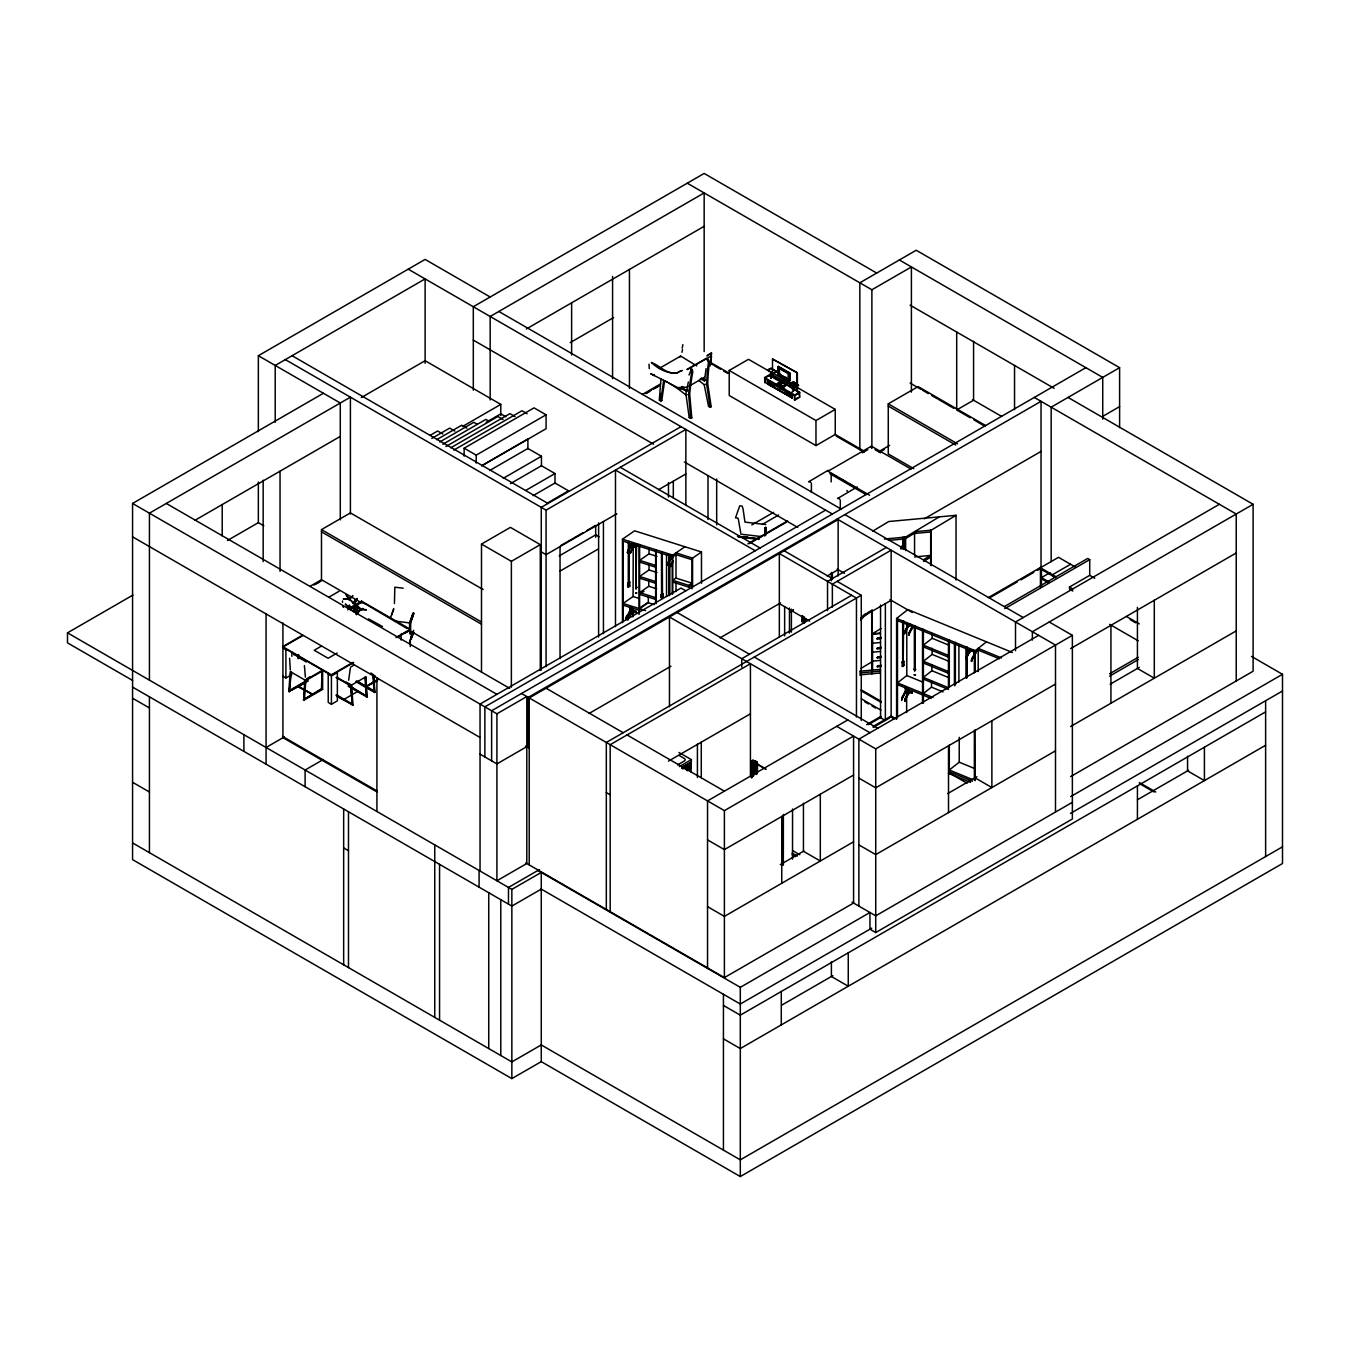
<?xml version="1.0" encoding="UTF-8"?>
<svg xmlns="http://www.w3.org/2000/svg" width="1350" height="1350" viewBox="0 0 1350 1350"><rect width="100%" height="100%" fill="white"/><g stroke="black" fill="none" stroke-linecap="round" stroke-linejoin="round"><path stroke-width="1.5" d="M357.126 606.471L357.716 609.002L357.126 606.471L354.173 612.225M779.102 374.912L778.089 366.626L789.311 373.089L789.345 381.021L789.75 372.853L789.699 380.784L788.569 380.379M394.419 603.568L394.841 587.199L403.177 588.178M771.036 376.532L771.188 378.304L772.065 375.688L771.12 374.473L770.732 378.388L770.749 375.131M290.301 670.005L289.592 658.243M794.239 387.585C791.859 387.349 793.749 395.01 793.665 389.289M348.654 680.248L350.342 668.115M902.121 699.469L902.002 697.545A36.534 13.686 -73.4 0 1 903.977 693.816L905.867 689.968L905.074 691.588A5.096 1.907 -73.4 0 1 904.871 692.499L904.382 694.457A36.214 13.567 -73.4 0 0 902.424 698.153L902.306 698.423M907.369 627.109L907.082 627.733A36.534 13.686 -73.4 0 0 905.108 631.462L904.314 633.758L904.483 632.171M901.935 700.042L902.002 698.962M909.394 692.196L909.596 692.179A36.534 13.686 -73.4 0 1 911.571 691.487L912.364 693.006L911.841 691.706A36.534 13.686 -73.4 0 0 909.951 692.263L908.651 690.998A36.214 13.567 -73.4 0 0 906.778 691.774L906.339 691.689A36.214 13.567 -73.4 0 1 908.381 690.981L908.213 692.702A5.096 1.907 -73.4 0 1 908.01 693.63L907.521 695.571A36.214 13.567 -73.4 0 0 905.563 699.283L904.719 701.072L905.141 698.676A36.534 13.686 -73.4 0 1 907.116 694.929L907.267 694.659M905.074 701.173L905.141 700.093M911.638 628.577L911.351 629.201A36.534 13.686 -73.4 0 0 909.377 632.947L909.107 635.141L908.668 634.163M966.752 658.294L966.499 656.724M966.566 658.867L966.651 657.788M974.295 654.868L974.092 655.307A36.534 13.686 -73.4 0 0 972.118 659.053L971.679 661.433L971.392 660.268M630.534 547.087A34.83 16.116 -68.3 0 0 628.155 550.597L627.396 552.909L627.497 551.846M627.649 552.943L627.733 551.88M636.221 611.381L635.799 611.28A34.83 16.116 -68.3 0 0 633.437 611.752L632.138 610.403L628.847 614.199A34.526 15.981 -68.3 0 0 626.4 617.827L625.826 619.667L625.658 618.553M625.826 619.667L626.333 617.321A34.83 16.116 -68.3 0 1 628.712 613.794L629.336 612.461A5.147 2.379 -68.3 0 0 629.572 611.55L629.842 610.622M630.467 552.454L630.366 553.534L630.214 552.42M636.204 612.124L635.732 611.904A34.526 15.981 -68.3 0 0 633.386 612.36L630.754 614.807A34.526 15.981 -68.3 0 0 628.408 618.283L627.598 619.566M627.834 620.123L627.784 618.519M667.592 564.604L667.626 562.764M667.356 565.144L667.457 564.081M670.866 566.106L670.899 564.266A34.83 16.116 -68.3 0 1 673.076 561.026M670.629 566.646L670.731 565.583M756.726 762.969C758.531 765.18 756.658 760.894 754.852 761.805M756.793 762.075C755.949 759.611 752.423 762.649 755.983 761.805M792.973 389.289C792.045 388.614 794.07 387.366 792.332 389.121M901.564 699.941L902.357 697.646A36.534 13.686 -73.4 0 1 904.331 693.917L904.618 693.292M966.212 658.766L967.005 656.471A36.534 13.686 -73.4 0 1 968.979 652.742L968.659 653.181A36.214 13.567 -73.4 0 0 966.701 656.876M971.325 661.331L971.747 658.952A36.534 13.686 -73.4 0 1 973.738 655.206L974.97 651.324M357.514 611.82L360.669 608.799L362.222 609.12L357.564 611.347M312.103 694.119L298.232 686.728L288.799 691.504L290.25 671.558L305.826 680.569L322.059 671.186L321.486 688.702L304.459 699.199L305.826 680.569M289.389 691.841L290.773 671.878M305.269 681.379L289.423 690.525L291.364 672.216M303.834 700.194L305.235 680.231L322.633 670.224L322.633 689.327L303.834 700.194L304.712 679.911M805.798 619.92L801.816 621.557L802.237 615.566M802.389 621.877L802.828 615.904M803.317 616.764L802.44 620.561L805.95 618.536M630.349 552.943L630.568 551.964M660.994 378.861L659.273 400.224L660.741 401.085L661.804 400.511L664.453 381.78M660.825 393.441L660.319 399.651L661.804 400.511M679.928 357.193L680.501 356.147L659.256 368.415M792.551 386.826L793.867 386.218L792.788 386.741M904.753 632.779L904.838 633.673M770.816 375.249L770.226 376.194L770.985 375.671M771.947 375.114L770.749 374.709L771.795 374.777M706.05 368.651L704.548 380.751L701.106 379.249A2.43 1.35 58.3 0 1 700.329 378.608M808.616 481.832L828.174 470.273M837.54 498.538L857.098 486.979M660.741 401.085L663.677 380.261M710.556 363.184L711.551 353.025L710.556 356.366L686.964 369.579L706.455 358.324M710.167 365.884L711.551 356.434M905.124 686.526L905.074 686.863A2.784 1.046 -73.4 0 0 905.074 687.808L905.377 689.816M786.577 380.16L789.429 381.122L788.383 380.498A53.747 31.033 60 0 1 778.916 375.03M682.239 348.081L682.847 344.638M904.551 632.812L904.972 631.817M971.916 660.487L972.169 659.542A36.214 13.567 -73.4 0 1 974.126 655.847L974.43 654.497M688.314 382.016L686.661 391.044L683.184 389.543M691.639 373.039L691.419 374.203A286.369 171.011 61.8 0 0 688.635 394.673L690.744 418.399L691.808 417.842L689.681 394.099A286.369 171.011 61.8 0 1 692.483 373.629L692.702 372.465A3.847 2.295 61.8 0 0 691.689 368.803L689.023 374.979M793.024 388.192L793.699 388.361M681.952 352.333L682.509 349.515M860.76 620.207L863.072 617.136M901.327 548.775L901.8 547.509M904.618 548.944L905.091 547.678M349.431 605.34L349.076 608.934L349.431 605.34L349.177 608.648L354.173 608.377L348.705 607.652M354.797 611.871L355.86 607.23L354.662 606.943L352.907 611.432M789.716 380.751L789.531 379.266M630.399 552.572L630.636 551.154A34.83 16.116 -68.3 0 1 633.015 547.627L633.892 546.328A5.147 2.379 -68.3 0 0 634.129 545.434L634.736 543.932M627.851 619.178L628.341 617.777A34.83 16.116 -68.3 0 1 630.72 614.267L631.344 612.917A5.147 2.379 -68.3 0 0 631.597 612.023L631.007 611.854M667.389 564.182L667.879 562.798A34.83 16.116 -68.3 0 1 670.241 559.288L670.866 557.938A5.147 2.379 -68.3 0 0 671.119 557.044L671.372 556.099M667.626 564.216L667.946 563.304M670.663 565.701L671.153 564.3A34.83 16.116 -68.3 0 1 672.924 561.634M670.899 565.734L671.22 564.806A34.526 15.981 -68.3 0 1 672.958 562.174M687.741 390.403L686.188 391.281L686.07 395.179L689.209 417.504L690.744 418.399M902.002 685.159L902.526 685.564M904.618 632.458L904.753 631.361A36.534 13.686 -73.4 0 1 906.728 627.632L907.132 626.636M908.044 624.442L907.824 625.404A5.096 1.907 -73.4 0 1 907.622 626.316L907.149 627.261M908.888 633.926L909.022 632.846A36.534 13.686 -73.4 0 1 910.997 629.1L911.402 628.104M909.242 633.302L909.107 635.141M911.976 625.708L911.486 628.509M966.853 657.568L967.056 656.977A36.214 13.567 -73.4 0 1 969.013 653.282L971.409 650.599A36.214 13.567 -73.4 0 1 972.726 650.076M969.924 649.451L969.705 650.413A5.096 1.907 -73.4 0 1 969.502 651.324L969.114 652.05M770.529 376.532L770.192 374.034M631.834 606.741L631.699 607.348A2.886 1.333 -68.3 0 0 631.682 608.31L631.024 613.086M794.762 385.307L793.142 383.839L793.766 381.662L795.386 383.13L794.644 385.341L795.386 383.13M755.392 761.046L755.392 761.737C749.858 762.581 759.206 765.788 755.561 763.425M907.234 627.041L907.824 623.987M909.444 625.607L907.132 628.273A36.214 13.567 -73.4 0 0 905.175 631.969M914.591 626.484A36.214 13.567 -73.4 0 0 913.427 626.957L911.469 629.589A36.214 13.567 -73.4 0 0 909.427 633.437M904.483 693.225L906.255 691.588L904.551 692.989M911.773 692.483L911.52 692.111A36.214 13.567 -73.4 0 0 909.562 692.786L907.824 694.879M974.228 654.615L974.616 653.906A5.096 1.907 -73.4 0 0 974.818 652.978L975.324 651.426M975.999 652.978L974.514 654.936M783.472 377.409L784.029 377.629M706.928 356.079L711.467 353.025L707.316 355.404M355.674 613.086L357.75 606.825M911.419 628.729L911.874 627.801A5.096 1.907 -73.4 0 0 912.094 626.873L912.448 625.556M627.75 551.627L627.986 550.935A34.526 15.981 -68.3 0 1 630.332 547.594L633.251 545.231A34.526 15.981 -68.3 0 1 635.546 544.725L636.188 545.788A34.526 15.981 -68.3 0 1 638.516 545.349L638.28 545.299A34.526 15.981 -68.3 0 0 635.934 545.771L636.171 545.805M628.003 551.678L628.222 551.104A34.526 15.981 -68.3 0 1 630.568 547.627L631.041 546.767M630.484 552.217L630.72 551.526A34.526 15.981 -68.3 0 1 633.049 548.184L633.926 546.919L633.251 547.864M630.72 552.251L630.956 551.694A34.526 15.981 -68.3 0 1 633.302 548.218L633.403 548.066M625.776 618.047L626.096 617.271A34.83 16.116 -68.3 0 1 628.459 613.761L630.011 610.284M667.457 563.844L667.71 563.136A34.526 15.981 -68.3 0 1 670.039 559.794L672.283 557.145M670.731 565.346L670.984 564.654A34.526 15.981 -68.3 0 1 672.908 561.853M903.757 548.859L905.259 546.514M904.078 548.758L904.635 547.526M904.382 548.623L905.074 546.936M390.251 618.452L393.744 608.529M391.669 615.026L393.643 609.458M413.083 612.866L409.59 622.789L409.59 630.433M413.016 613.676L409.742 622.958L409.742 632.88M413.876 612.967L410.383 622.89L410.299 634.449M410.552 632.964L410.552 623.042L413.826 613.761M410.991 637.284L412.391 633.302L409.59 641.891L413.691 632.593M412.391 633.943L413.64 630.399M411.176 639.141L413.657 632.104M907.436 626.923L906.761 628.172A36.214 13.567 -73.4 0 0 904.804 631.867L904.702 632.138M911.689 628.408L911.031 629.64A36.214 13.567 -73.4 0 0 909.073 633.336L908.972 633.623M904.686 693.107L904.011 694.356A36.214 13.567 -73.4 0 0 902.053 698.051M689.226 767.931C688.821 763.222 686.424 771.744 688.854 767.829M772.014 375.975L771.424 374.507M754.161 762.142L754.583 763.661L757.417 763.239M630.771 546.109L632.019 543.341M632.981 545.13L630.366 546.919A34.83 16.116 -68.3 0 0 627.919 550.564L627.75 550.901M907.403 694.322L907.166 695.469A36.214 13.567 -73.4 0 0 905.209 699.182M905.091 699.452L905.496 698.777A36.534 13.686 -73.4 0 1 907.487 695.031L908.213 688.939A2.784 1.046 -73.4 0 1 908.213 687.977M974.362 654.683L973.772 655.746A36.214 13.567 -73.4 0 0 971.814 659.441M966.583 657.146L966.634 656.37A36.534 13.686 -73.4 0 1 968.625 652.641L970.009 648.658M630.956 613.288L630.467 614.233A34.83 16.116 -68.3 0 0 628.104 617.743L627.936 618.081M630.973 613.913L632.998 612.158M670.832 558.748L670.292 559.828A34.526 15.981 -68.3 0 0 667.946 563.304M753.604 774.967L753.975 761.451L753.705 775.744M753.486 762.159L753.688 763.29M752.288 761.737L753.638 763.239M629.117 613.035L628.594 614.166A34.526 15.981 -68.3 0 0 626.164 617.794M770.513 375.891L770.783 376.262M771.289 376.194L769.888 375.249L771.171 375.3M670.241 558.833L671.726 555.542M631.834 543.561L631.412 544.843A5.147 2.379 -68.3 0 1 631.159 545.737L630.281 547.054M630.585 551.914L630.889 551.188A34.83 16.116 -68.3 0 1 633.251 547.661L633.336 547.543M633.184 547.358L635.242 544.101M860.676 619.464L864.861 615.617M901.007 547.982L902.289 546.261M688.888 768.521L689.394 767.661A2.582 1.485 -60 0 0 688.483 765.011A2.582 1.485 -60 0 0 686.07 768.251A2.582 1.485 -60 0 0 688.23 769.213L688.618 768.201M356.214 614.604L360.366 609.879L356.383 614.554M792.889 388.26C794.61 386.758 793.091 387.281 794.34 387.703M901.007 547.459L904.078 544.708M901.463 547.594L903.639 545.704M781.92 383.636L780.638 384.024L782.426 382.961M782.595 382.641L780.773 384.311L781.549 382.944M629.758 610.251L631.192 611.179M753.604 762.531L757.131 763.138L756.304 761.754M757.485 772.504L757.417 763.577M770.546 374.186L771.441 374.001L770.411 374.136M910.524 625.168A36.214 13.567 -73.4 0 0 909.529 625.59L907.656 626.906M912.904 626.771L911.925 628.391M908.786 690.458A36.534 13.686 -73.4 0 0 906.812 691.149L906.323 691.082A36.534 13.686 -73.4 0 1 908.432 690.356L909.191 692.077L908.702 690.576M909.478 692.82L908.044 694.221M911.841 693.09L911.874 692.212A36.214 13.567 -73.4 0 0 909.917 692.888L909.039 692.617M970.886 650.413L969.536 651.915M975.645 652.877L974.649 654.48M348.84 607.635L349.988 606.42L350.747 610.031M901.783 547.189L905.428 544.185M782.392 383.029L781.65 382.826M861.401 617.777L863.528 616.14M902.559 545.822L905.276 543.696M861.992 617.271L864.726 615.127M903.909 545.282L905.108 544.269M863.342 616.714L866.059 614.621M863.798 615.718L865.316 614.621M633.69 546.885L635.546 545.569M635.901 545.417L636.036 544.674M638.499 545.484L639.107 546.193L638.584 544.725A34.83 16.116 -68.3 0 0 636.221 545.181L635.411 544.944M672.536 557.179L670.68 558.495M631.665 611.314L631.26 611.297A34.83 16.116 -68.3 0 1 633.791 610.824L634.348 612.495L633.724 611.432A34.526 15.981 -68.3 0 0 631.378 611.904L629.387 613.052M636.559 612.799L635.968 611.347A34.83 16.116 -68.3 0 0 633.673 611.786L633.437 611.752M863.123 615.566L864.034 614.976M864.996 614.706L866.531 613.626M865.131 615.212L868.455 612.664M754.464 761.214L752.372 760.995M864.641 614.469L865.839 613.491M347.726 609.846L350.308 607.753L349.059 607.601M867.409 612.731L868.337 612.158M867.527 613.237L869.079 612.158M896.603 718.605L896.603 618.435L907.858 609.559L1012.416 652.489M932.141 634.281L932.141 638.28L923.383 645.165L948.442 655.442M901.969 662.175L904.061 661.365L904.061 665.398L902.677 666.478L901.969 662.175L904.061 661.365M903.606 620.848L903.184 664.926L903.184 621.186M901.969 666.191L903.353 665.111M932.141 648.236L932.141 654.396L923.383 661.281L948.442 671.574M906.795 623.582L906.795 675.54L897.48 682.881L922.522 693.174M915.266 627.632L914.827 670.815L914.794 627.429M931.888 664.554L931.888 670.714L923.383 677.413L948.442 687.69L948.442 639.714M975.223 671.996L975.223 650.717L986.496 641.841M931.483 680.991L931.483 687.167L923.383 693.529L933.019 697.477M975.223 652.438L978.21 650.092L999.405 658.8M959.226 737.37L959.226 762.193L949.303 770.006L972.422 779.49M622.468 622.671L622.468 539.19L634.601 530.82L701.477 551.998L701.477 583.301M657.045 556.386L649.029 553.854L639.613 560.351L655.627 565.414M627.868 582.947L629.809 582.053L629.809 586.086C626.805 589.494 626.805 581.901 629.809 582.053M657.045 572.501L649.029 569.97L639.613 576.467L655.627 581.546M629.151 585.158L629.151 541.417M622.468 539.19L672.773 555.12L684.906 546.75M627.868 586.963L629.809 586.086M672.773 556.841L675.996 554.631L692.01 559.71M635.85 543.949L635.85 588.853L636.609 543.729M639.073 598.438L633.066 596.531L623.025 603.467L639.056 608.529L647.409 602.758M656.758 588.819L648.742 586.288L639.613 592.599L655.627 597.662M643.967 591.317L639.613 594.321L655.627 599.4M675.996 578.104L692.01 583.166L688.804 585.394L672.773 580.314L675.996 578.104L675.996 552.892L692.567 558.141L701.477 551.998M654.328 604.614L648.321 602.708L639.613 608.715L645.621 610.622M661.112 594.456L662.951 593.679L662.951 596.97C660.217 599.991 660.217 593.494 662.951 593.679M661.787 596.177L661.787 552.437M661.112 597.746L662.951 596.97M672.773 582.053L688.804 587.132L692.01 584.904M676.569 373.224L679.134 371.773M678.611 389.104L679.674 388.446M681.159 389.306L678.544 389.053M704.16 380.987L705.392 380.312M698.642 380.43A117.281 65.306 58.3 0 1 704.211 384.733L705.409 384.244M708.548 406.384L711.163 406.62L708.548 406.384L704.211 384.75M872.792 531.107L888.772 521.522L956.036 515.312L956.036 580.011M884.351 539.038L905.614 537.081L939.347 516.847M915.84 532.406L905.057 538.869L888.941 540.354L888.941 538.616M900.602 547.071L904.095 544.978M914.558 554.968L914.558 531.714L931.23 530.179L956.036 515.312M900.602 548.809L904.095 546.716M923.518 559.727L930.673 555.424L914.558 556.926M923.518 561.448L930.673 557.162M881.077 628.492L872.269 633.774L880.318 633.015M876.994 638.449L881.145 637.403C878.698 640.339 873.956 638.061 881.145 638.077L879.862 638.837M876.994 639.107L878.259 637.673M876.943 648.304L881.094 647.274C878.664 650.211 873.906 647.916 881.094 647.933L879.829 648.709M876.943 648.979L878.226 647.544M877.078 657.366L881.246 656.336C878.799 659.273 874.058 656.977 881.246 657.011L879.964 657.771M877.078 658.041L878.361 656.606M860.743 668.537L872.775 661.331M877.196 666.259L881.347 665.229C878.901 668.166 874.159 665.871 881.347 665.904L880.065 666.664M877.196 666.934L878.462 665.499M258.356 431.629L258.356 355.708L425.115 259.419L490.168 297M132.57 680.434L67.5 642.87L67.5 632.846L511.852 889.397L541.266 872.421L541.266 1061.64L511.852 1078.599L132.57 859.629L132.57 503.449L323.409 393.272M361.327 397.541L425.115 360.72L500.782 404.392L500.782 415.53M194.873 520.358L340.284 436.404M526.365 328.961L704.16 226.311M67.5 632.846L132.941 595.063M227.458 540.489L258.356 522.653L263.807 525.808M570.189 342.63L613.71 317.503M430.464 435.139L437.636 431.004L442.8 433.974M431.764 438.446L449.685 428.102L454.849 431.089M436.657 439.695L461.734 425.216L466.898 428.186M462.51 426.499L500.782 404.392M439.746 441.973L473.782 422.314L477.225 424.305M442.834 444.251L485.831 419.428L489.274 421.402M486.202 422.28L500.782 413.859L505.845 416.796M445.922 446.529L497.88 416.526L503.044 419.512M450.799 447.778L509.929 413.64L515.092 416.61M453.887 450.056L521.977 410.738L527.141 413.724M361.496 602.792L321.486 579.707L321.486 529.605L350.409 512.916L483.131 589.545M464.147 456.148L464.147 448.2L534.026 407.852L546.075 414.804L546.075 428.709L481.579 465.952M464.147 448.2L476.196 455.153L546.075 414.804M482.355 465.294L527.901 438.986L527.901 448.926M489.645 470.542L527.901 448.453L541.451 456.266L541.451 466.206M310.298 586.153L321.233 579.842M642.381 394.436L660.555 383.94M313.942 585.056L319.41 581.901M646.009 393.339L651.459 390.184M655.104 388.091L658.733 385.999M316.558 583.656L322.026 580.5M645.857 393.542L649.502 391.433M653.147 389.34L658.614 386.184M503.179 478.356L541.451 456.266M510.469 483.604L541.451 465.733L555.002 473.546L555.002 483.486M689.023 386.168L704.43 377.274M329.096 597.038L339.12 591.249M797.293 387.501L835.245 409.404L835.245 434.447L815.974 445.584L729.219 395.499L729.219 370.457L748.491 359.319L773.364 373.596L776.638 371.469L770.934 368.179L767.661 370.069L770.934 368.415L776.638 371.706M687.285 183.195L871.881 289.761L911.402 266.946L911.402 392.158M525.842 490.371L555.002 473.546M533.132 495.636L555.002 483.013L568.536 490.826L546.666 503.449M797.377 388.733L772.521 374.861L772.521 358.999L797.377 372.87L797.377 392.006M302.4 635.259L282.69 646.65L331.425 674.798L352.941 662.377M349.009 608.361L361.547 601.121L410.299 629.252L395.955 637.538M284.175 646.363L303.109 635.428M350.173 608.259L353.801 606.167M364.753 603.534L361.547 602.269L355.607 605.694L361.547 601.695L407.093 628.56M778.832 367.588L788.839 373.359L778.731 367.639C772.487 378.422 804.279 385.864 778.731 374.169M765.197 378.624L765.197 383.062L764.572 377.612L769.433 374.794L799.622 392.226L799.622 397.322L794.762 400.123L794.138 395.348M772.942 373.089L797.377 387.197M681.024 426.651L541.266 507.347L541.266 670.157M775.913 384.817L781.346 382.337L769.433 375.469L764.572 378.27L794.762 395.702L799.622 392.901L787.708 385.358M767.661 370.069L773.364 373.359L776.638 371.469M481.494 672.081L481.494 544.084L510.418 527.377L540.287 544.641L540.287 670.528M778.208 374.507L778.393 366.846L789.075 373.224M293.726 654.767L294.924 654.176M285.339 359.606L546.075 510.131L685.851 429.435L685.851 505.086M770.951 381.797L767.796 384.159L792.214 397.727M770.597 385.172L770.479 382.708L770.479 385.104L773.601 383.299M773.111 384.581L773.297 387.18M321.486 646.076L314.246 650.261L328.118 658.26L337.179 653.029M786.173 378.591L785.261 379.114A1.941 1.164 -61.9 0 0 785.633 378.675M781.009 381.983L777.921 383.501L781.009 381.409L786.51 384.581L783.574 386.843L786.51 385.155M772.521 358.999L797.377 372.87M789.109 380.835L789.345 373.089M779.777 388.378L783.067 386.488L779.49 388.26L779.895 390.724M789.564 383.906L792.838 381.78L798.542 385.307L795.268 387.197L789.564 383.906L795.268 386.961L798.542 385.307M782.848 388.834L783.894 388.226L784.468 389.711M783.422 389.154L784.468 388.547M282.69 676.131L285.896 677.987L291.836 674.561M785.869 391.939L786.308 394.234M786.189 394.166L789.413 392.445M792.484 394.217L789.261 395.938L789.261 393.542L792.484 391.821M764.572 377.612L794.762 395.027L799.622 392.226M306.45 678.915L309.909 676.907M481.494 544.084L511.38 561.33L540.287 544.641M288.799 691.504L307.598 680.653L290.014 690.846M794.138 399.769L797.377 397.896M353.666 662.529L331.425 675.371L282.69 647.224M397.102 637.436L410.299 629.826M337.365 672.502L331.425 675.945L328.219 674.089M410.299 630.399L404.359 633.268M561.043 545.4L582.913 532.778M586.558 530.668L595.671 525.403L595.671 537.334M350.679 667.052L354.021 665.111M616.866 513.776L546.075 554.648L541.266 551.863M658.614 489.679L685.851 473.968M303.261 699.857L322.059 689.006M559.221 555.913L595.671 534.87L599.062 536.827M370.929 672.975L375.469 676.266M336.015 677.396L350.443 685.733L366.019 676.738L366.879 697.022L348.081 686.154L349.245 685.53L366.255 696.026L364.905 677.396M729.219 370.457L815.974 420.542L835.245 409.404M560.014 571.101L598.286 549.011M328.219 673.515L328.219 702.422L331.425 704.278L337.365 700.852L337.365 671.929M377.983 679.101L365.85 686.728L377.983 679.725M376.836 681.058L366.424 686.441M266.068 747.478L284.293 736.965M373.596 676.688L374.068 691.521L372.87 674.949M337.044 696.482L353.008 705.021L351.557 685.091L346.343 682.087M374.642 691.183L357.041 681.024L355.894 681.649L374.692 692.499L374.102 676.215M913.798 468.669L888.266 453.921L888.266 403.836L918.152 386.589L985.618 425.554M323.325 759.51L305.1 770.023L305.1 786.712M911.149 469.125L871.391 446.175L828.023 471.218L869.586 495.214M862.363 452.807L867.78 449.668M751.798 524.914L773.567 512.359M878.749 451.626L889.633 445.348M880.571 451.575L884.452 449.449M762.227 524.475L778.579 515.025M747.866 543.847L787.59 520.914M749.267 543.611L786.308 522.231M825.609 510.131L484.869 706.86L484.869 756.945M1085.856 367.673L491.619 710.758L491.619 760.843M496.918 713.812L526.804 696.566L526.804 863.511L496.918 880.774L496.918 713.812L132.57 503.449M1119.606 427.68L1119.606 367.673L1051.161 407.177L1051.161 561.617M526.804 746.651L496.918 763.898L480.043 754.161M924.244 518.856L1041.036 451.423M1102.731 416.357L1119.606 406.62M589.174 713.424L670.95 666.208M720.023 637.875L780.502 602.961M827.229 575.977L838.148 569.683M886.342 547.425L827.533 581.361L827.533 610.588M790.206 611.601L793.479 609.711M789.699 612.512L793.243 610.47M801.816 621.557L805.224 619.583M851.631 595.283L741.758 658.716L741.758 667.069M861.266 720.495L861.266 595.283L606.319 742.466L606.319 909.427M860.861 617.777L891.152 600.294M668.469 761.13L750.431 713.812M677.565 764.893L684.281 761.029A3.172 1.839 0 0 0 684.281 758.447L679.134 755.46M679.337 766.597L691.369 759.645L691.369 762.058L681.801 767.576M681.666 767.357L691.369 762.058M682.054 767.728L690.947 762.598L691.099 772.149M681.936 768.268L690.576 763.273L690.576 768.319L687.116 770.31M687.133 770.513L691.099 768.217M687.386 770.664L690.694 768.454M988.369 597.594L1041.036 567.169M1040.445 587.469L1040.445 567.759L1058.518 557.314L1075.731 567.253M990.191 597.544L1017.427 581.816M1020.988 579.876L1033.779 572.366M1037.391 570.392L1041.036 568.181L1041.036 401.338L528.238 697.393L528.238 747.478M1049.979 572.687L1041.441 577.614L1049.338 582.171M539.426 869.586L508.477 887.439L508.477 904.146M1070.567 564.283L1052.494 574.712L1052.494 575.876M1004.552 606.471L1087.695 558.461L1089.72 559.626L1089.72 575.336L1069.47 587.031L1069.47 589.089L1072.828 591.03M1004.771 608.681L1089.72 559.626M752.389 760.928L753.3 760.404L752.321 761.586M756.422 774.292L756.608 763.678L766.024 769.061M755.916 763.999L756.928 763.813L756.844 772.622M541.266 889.11L511.852 906.086L132.57 687.099M1219.371 504.292L1015.504 621.996L1015.504 650.7M847.783 719.938L707.535 800.904L707.535 967.866M866.548 724.68L880.942 716.377M868.337 724.646L880.942 717.373M1070.584 776.621L1253.104 671.237L1253.104 504.292L1032.362 631.733L1032.362 640.069M521.505 693.495L724.393 810.641L853.571 736.071L853.571 903.032L724.393 977.603L525.707 862.886M873.163 726.435L891.152 716.04L896.619 719.196M873.163 727.431L889.363 718.082M1038.639 635.344L858.87 739.142L858.87 906.086M836.696 726.334L875.728 748.879L1072.372 635.344L1072.372 818.994L875.728 932.529L869.957 929.188L869.957 912.482L740.306 987.339L537.891 870.48M1070.584 648.624L1236.229 552.977M853.571 775.035L724.393 849.606L707.535 839.869M1055.497 684.045L875.728 787.826L858.87 778.089M1109.599 673.785L1138.185 657.281M780.3 864.624L803.942 850.972M1109.599 676.131L1138.185 659.627M1110.156 684.214L1139.282 667.389M853.571 841.809L724.393 916.38L707.535 906.643M947.835 793.496L976.894 776.722M1070.584 726.536L1236.229 630.889M541.266 1044.934L511.852 1061.91L132.57 842.923M1055.497 750.819L875.728 854.617L858.87 844.864M1070.736 796.567L1282.5 674.308L1282.5 863.511L740.306 1176.559L541.434 1061.741M1072.372 802.305L875.728 915.823L852.036 902.154M871.746 928.142L740.306 1004.029L541.114 889.026M1070.466 813.426L1282.5 690.998M1265.625 711.872L740.306 1015.166L723.431 1005.429M781.802 1005.109L832.883 975.628M1137.493 799.757L1188.574 770.276M1265.625 745.267L740.306 1048.562L723.431 1038.808M1282.5 846.821L740.306 1159.853L541.114 1044.849M751.579 760.725L754.481 760.826M752.068 777.516L752.794 760.101M677.379 372.718L678.24 372.229M782.021 383.501L781.869 382.455M682.56 386.505L681.514 387.062A2.43 1.451 61.8 0 0 683.184 389.492M687.116 394.605L686.07 395.179A117.281 70.031 61.8 0 0 669.33 383.349M689.209 417.504L691.808 417.842M631.952 610.487L632.61 611.111A4.894 2.261 -68.3 0 0 632.812 611.449L633.268 611.702M678.983 371.79L680.046 371.351M679.792 371.419L681.008 370.963M754.414 761.923L756.793 762.345M680.619 371.081L682.358 370.491M781.447 383.282L781.161 384.227M908.685 624.628L909.562 624.966A36.534 13.686 -73.4 0 1 910.558 624.544M633.167 544.573L633.487 544.607A34.83 16.116 -68.3 0 1 635.074 544.236A34.83 16.116 -68.3 0 0 633.251 544.556L633.066 596.531M671.827 555.491L672.081 555.998A4.894 2.261 -68.3 0 0 672.334 556.47L672.874 556.774M914.558 533.452L930.673 531.967M908.888 624.409L909.141 624.881A36.534 13.686 -73.4 0 1 910.373 624.392M872.269 634.314L880.284 633.572M872.556 643.241L880.284 642.516M872.556 652.185L880.284 651.459M972.202 650.025A36.214 13.567 -73.4 0 0 971.055 650.498L971.342 650.616M872.556 661.129L880.284 660.403M859.612 671.254L871.712 670.14M872.269 670.089L880.284 669.347M859.612 672.992L871.712 671.878M872.269 671.827L880.318 671.085M859.612 674.899L880.318 672.975M687.319 387.163L677.683 387.585L650.734 373.697L654.176 375.637L654.176 374.558M676.755 373.056C667.153 373.731 658.159 368.854 651.358 362.492C659.762 365.496 665.888 373.882 675.726 373.039M765.788 524.559L744.947 522.112L743.04 508.748L742.146 506.098L739.733 505.811L735.497 517.843L737.893 518.13L738.383 519.446L740.711 532.828M740.711 534.144L761.552 536.591M743.681 536.524L747.681 536.996M737.505 536.288L759.544 538.869M742.483 537.013L746.584 537.486M750.684 537.975L756.81 538.701M738.231 536.996L758.7 539.392M394.352 621L410.552 623.042M906.356 690.998L905.732 690.356A4.843 1.823 -73.4 0 0 905.934 690.812L906.052 690.964M687.234 390.707L684.248 388.969A2.43 1.451 61.8 0 1 682.594 386.724M636.373 545.619L635.783 544.894A34.526 15.981 -68.3 0 0 633.454 545.214L632.576 544.944M638.668 546.328L623.025 541.097M631.395 613.508L630.517 614.773A34.526 15.981 -68.3 0 0 628.172 618.249M705.156 380.312L702.169 378.591A2.43 1.35 58.3 0 1 701.376 377.949M781.059 383.619L781.701 382.674M639.613 546.345L655.627 551.424M656.184 551.593L672.216 556.673M639.613 562.072L655.627 567.152M639.613 578.205L655.627 583.267M623.025 605.188L639.056 610.267M783.186 377.899L784.519 378.726M778.494 366.39L779.827 367.369M1001.498 657.923L978.21 648.354L978.21 671.608M896.603 618.435L975.223 650.717M897.48 620.528L922.522 630.804M923.383 631.159L948.442 641.452M949.303 641.807L974.362 652.084M932.141 638.28L949.472 645.401M923.383 646.886L948.442 657.18M932.141 654.396L949.472 661.517M923.383 663.019L948.442 673.296M931.888 670.714L949.219 677.835M955.901 683.775L954.653 684.771M903.606 664.588L902.677 664.706L904.061 665.398M923.383 679.134L948.442 689.428M906.795 675.54L922.202 681.868M931.483 687.167L943.043 691.909M897.48 684.619L922.522 694.896M923.383 695.267L931.095 698.423M959.226 762.193L974.632 768.521M949.303 771.727L972.422 781.228M948.442 773.28L970.498 782.342M789.227 379.485L787.523 378.759A52.346 30.223 60 0 1 780.148 374.49L778.444 373.258M782.73 377.679L785.751 379.367A54.152 31.269 60 0 0 788.602 380.734M752.372 761.687L753.654 762.413L754.194 761.333M631.007 611.196L630.788 610.976A4.894 2.261 -68.3 0 1 630.602 610.639L630.551 610.504M1119.606 367.673L916.211 250.239L859.832 282.808L859.832 449.752M899.353 259.976L1102.731 377.409L1102.731 419.141M876.69 273.054L704.16 173.441L473.31 306.737L473.31 390.201M910.103 305.151L1054.131 388.311M1068.036 397.44L1253.104 504.292M1034.303 397.44L1236.229 514.029L1236.229 680.991M972.506 399.617L1001.565 416.391M910.103 383.062L921.139 389.441M922.641 390.302L928.395 393.626M931.601 395.483L937.491 398.874M938.773 399.617L949.539 405.827M950.198 406.215L953.826 408.308M957.454 410.4L970.177 417.741M973.806 419.833L984.69 426.127M888.266 403.836L957.555 443.846M888.266 406.063L955.733 445.028M789.699 372.87L778.224 366.407L778.089 374.524L781.717 377.511A29.548 24.182 -68.1 0 0 784.603 379.232M778.275 367.926L789.396 374.355M778.832 373.106L779.861 373.697M782.933 383.265L786.122 385.104M1251.501 656.404L1282.5 674.308M783.439 386.454L777.921 383.198L783.574 386.843M799.622 397.322L798.998 392.529M789.261 393.542L789.379 396.006M792.18 395.533L767.154 380.936L767.154 383.636L770.597 381.628L767.154 383.484L792.18 398.081L792.18 395.381M767.323 383.518L792.18 397.794M875.002 449.668L880.436 452.807M1089.72 575.336L1094.749 578.239M709.611 361.918L729.591 373.444M834.924 434.261L863.983 451.035M709.611 362.914L713.239 365.006M714.538 365.867L720.512 369.208M723.617 371.115L727.768 373.393M836.224 436.118L863.983 452.048M680.721 356.096L696.735 365.918M1126.558 616.545L1139.299 623.903M1040.445 567.759L1055.936 576.703M1130.203 619.65L1135.654 622.806M1055.649 577.699L1041.441 569.498L1041.441 586.879M1069.47 587.031L1072.828 588.954M1041.441 578.779L1048.562 582.879M1109.649 624.308L1138.202 640.794M836.646 476.601L831.178 473.445L831.178 481.933M840.308 478.71L845.775 481.882M849.437 483.992L853.082 486.101M829.828 473.664L865.974 494.539M809.173 481.511L810.844 482.473M838.097 498.218L839.751 499.179M1049.237 621.996L1072.372 635.344M498.842 311.462L841.033 509.017M844.881 514.586L1023.216 617.541M408.24 269.173L832.359 514.029M837.169 519.041L1055.497 645.081L1055.497 812.042M473.31 340.116L653.552 444.184M684.416 462.004L797.783 527.445M837.169 569.126L844.459 573.328M889.954 599.586L912.296 612.495M784.164 550.766L832.359 578.576M837.169 581.361L861.266 595.283M620.291 467.286L760.067 547.982M755.241 550.766L615.482 470.07L615.482 626.586M1139.366 782.544L1155.786 792.028M1139.366 783.557L1153.963 791.977M779.338 603.619L809.679 621.152M292.089 355.708L547.999 503.449M861.266 689.884L881.28 701.443M861.266 690.879L881.28 702.439M685.851 590.827L681.024 588.043L480.043 704.076L480.043 871.037M861.351 698.827L880.976 710.167M864.911 701.899L868.489 703.958M872.049 706.016L875.627 708.075M890.561 716.816L894.189 718.909M258.356 355.708L340.284 403.009L340.284 519.868M975.021 777.819L991.879 787.556L991.879 720.765M677.177 612.529L749.469 654.261M754.279 657.045L877.669 728.274M948.797 772.689L967.056 783.236M869.957 732.729L669.465 616.984L669.465 706.725M752.119 760.506L752.237 777.414M754.667 761.147L753.401 760.404L754.802 761.805M757.35 763.763L757.063 772.757M756.422 763.779L765.737 769.23M321.486 529.605L481.494 621.996M321.486 531.833L481.494 624.223M678.949 752.473L691.369 759.645M546.075 688.213L623.194 732.729M627.041 734.957L724.393 791.167M792.551 850.551L799.808 854.752M410.586 631.142L509.625 688.314M792.096 853.048L797.327 856.069M792.096 854.584L795.589 856.592M368.601 618.874L382.489 626.552M166.303 503.449L496.918 694.339M525.707 746.01L529.217 748.035M606.319 792.568L610.183 794.779M132.57 536.844L480.043 737.471M356.468 681.328L375.266 692.179M337.095 677.413L351.017 685.412L352.418 705.358M282.69 647.798L285.896 649.654M294.351 654.514L306.264 662.023M348.671 685.834L367.453 696.684M299.025 657.838L302.569 659.256M336.538 694.896L352.384 704.042L350.443 685.733M335.964 695.233L353.008 705.021M307.024 680.366L308.171 680.991L298.806 686.391L312.694 694.406L298.232 686.728M321.486 688.702L322.633 689.327M282.606 736.442L377.106 790.999M282.606 737.454L377.106 792.011M132.57 698.237L149.428 707.974M343.659 847.935L348.486 850.719M132.57 782.274L149.428 792.011M777.954 383.484L783.439 386.657M753.401 761.096L754.667 761.839M779.051 375.266L778.191 374.642L779.051 375.266A54.152 31.269 60 0 0 781.92 377.156L782.882 377.781A54 31.168 60 0 1 778.933 375.182A54.186 31.286 60 0 0 788.586 380.784A54 31.168 60 0 1 784.654 378.81M846.872 490.472L847.412 491.434M778.511 374.338L779.338 374.946A54 31.185 60 0 0 782.19 376.886M912.971 626.856L913.798 627.058A36.214 13.567 -73.4 0 1 914.625 626.704M343.609 606.96L342.951 606.268L343.423 607.213M638.516 544.742L638.904 546.362M632.121 543.274L632.627 544.269A4.894 2.261 -68.3 0 1 632.424 543.932M635.867 611.955L636.373 612.967M633.96 610.875L634.281 611.871M633.859 611.483L634.348 612.495M354.662 606.943L355.995 608.563L355.877 607.281M908.483 691.014L908.702 691.976M913.106 625.742L913.478 626.333A36.534 13.686 -73.4 0 1 914.625 625.877M908.769 691.166L908.921 691.605A4.843 1.823 -73.4 0 0 909.073 691.926M304.408 665.55L305.37 677.143M711.163 406.62L707.721 383.653A286.369 159.469 58.3 0 1 709.222 363.926L709.358 362.796A3.847 2.143 58.3 0 0 708.176 359.235L707.13 359.876A3.847 2.143 58.3 0 1 708.328 363.471L708.159 364.567A286.369 159.469 58.3 0 0 706.658 384.311L710.1 407.278M348.57 605.475L348.604 606.724M342.444 600.936L342.596 602.336M648.996 364.179L649.333 368.668M373.528 676.553L374.692 692.499M365.479 677.059L366.879 697.022M1265.625 700.734L1265.625 856.558M1204.419 747.208L1204.419 780.604L1187.561 770.867L1187.561 756.253M1154.301 600.294L1154.301 678.206L1137.426 668.452L1137.426 607.399M1137.426 785.886L1137.426 819.281M1110.932 625.337L1110.932 703.249M1014.542 365.445L1014.542 409.657M975.021 729.81L975.223 780.638M974.362 650.346L974.362 672.874M974.362 730.654L974.362 780.283M973.569 341.263L973.569 400.224L956.694 409.961L956.694 332.049M967.022 647.072L967.022 677.683M966.566 646.886L966.6 678.021M966.127 647.224L966.127 677.835M958.905 644.642L958.905 682.054M955.378 642.33L955.378 683.994M954.956 642.667L954.855 685.867M954.433 643.342L954.433 684.163M949.303 640.069L949.303 687.538M949.303 745.183L949.303 773.634M948.51 745.808L948.51 812.599M931.23 530.179L931.23 565.65M930.673 530.229L930.673 564.992M923.383 629.438L923.383 703.198M922.522 629.066L922.522 703.181M914.827 627.969L914.827 670.815M914.372 625.725L914.372 670.629M906.643 687.741L906.643 712.547M905.614 537.081L905.614 550.547M905.057 537.131L905.057 549.264M904.584 537.418L904.584 547.847M904.247 538.296L904.247 548.505M903.302 538.194L903.302 548.606M902.964 537.013L902.964 549.264M902.677 621.844L902.677 666.478M897.48 618.789L897.48 717.711M891.152 717.154L891.152 550.209L832.359 584.145L832.359 607.112M888.384 538.667L888.384 540.405M885.364 603.619L885.364 720.495L880.554 717.711L880.554 605.019M875.728 748.879L875.728 932.529M872.556 634.298L872.556 670.072M872.269 609.964L872.269 673.717M871.881 289.761L871.881 448.369M871.712 610.183L871.712 673.768M871.391 446.175L871.391 447.576M856.457 717.019L856.457 598.067L779.338 553.534L779.338 637.014M848.256 952.83L848.256 986.226L831.398 976.489L831.398 961.875M840.308 500.124L840.308 509.085M838.148 575.944L838.148 519.598L529.217 697.95L529.217 864.911M832.359 579.285L832.359 573.024L831.398 572.467L831.398 580.804M820.311 794.222L820.311 861.013L803.436 851.276L803.436 803.267M815.974 420.542L815.974 445.584M811.401 483.435L811.401 492.396M804.398 616.849L804.398 623.109M796.956 373.106L796.956 388.969M794.762 395.027L794.762 400.123M792.551 809.021L792.517 859.14M791.387 609.188L791.387 632.154M789.429 373.022L789.548 381.004M789.463 608.074L789.463 633.116M788.754 373.427L788.653 379.991M788.265 372.398L788.265 380.211M784.637 606.69L784.637 635.901M783.894 388.226L783.894 389.391M783.371 814.455L783.337 865.181M782.359 816.362L782.359 864.759M782.072 816.531L782.072 864.928M781.751 816.497L781.751 883.271M781.279 991.507L781.279 1024.903M780.773 382.016L780.773 383.181M779.659 388.159L779.659 390.859M779.406 367.267L779.406 375.098M777.516 384.548L777.516 385.712M776.959 384.21L776.959 385.374M773.668 386.944L773.55 384.48L773.55 386.876M765.788 534.718L765.788 527.074L765.619 535.174M764.977 535.545L764.977 527.614L764.826 536.001M756.827 761.67L756.793 762.767M756.608 763.678L756.641 774.495M755.392 763.256L755.477 773.921M753.148 776.317L753.199 761.569A5.721 3.308 0 0 1 751.461 760.691L751.393 777.533M751.899 760.573L751.697 777.651M751.461 760.691L751.511 777.533M750.431 776.419L750.431 663.727L610.183 744.694L610.183 911.655M740.306 987.339L740.306 1176.559M724.393 810.641L724.393 977.603M723.431 994.292L723.431 1150.116M716.681 478.963L716.681 524.88M708.008 475.622L708.008 519.463M704.16 351.523L704.16 192.932L490.168 316.474L490.168 399.954M701.274 742.196L701.274 777.667M697.41 744.137L697.41 777.533M692.567 558.141L692.567 587.368M692.01 557.972L692.01 588.819M688.804 585.394L688.804 587.132M675.996 581.783L675.996 591.57M673.312 481.191L673.312 497.796M672.773 555.12L672.773 593.781M672.216 554.934L672.216 594.084M669.701 556.487L669.701 595.266M669.414 556.386L669.414 595.164M669.246 554.766L669.246 595.569M668.942 554.664L668.942 595.485M668.486 482.557L668.486 497.087M666.529 554.85L666.529 596.43M662.259 552.116L662.479 596.818M661.466 553.213L661.601 597.898M656.184 549.872L656.184 603.568M655.627 549.686L655.627 603.501M649.029 547.847L649.029 553.854M649.029 563.794L649.029 569.97M648.742 580.112L648.742 586.288M648.321 596.531L648.321 602.708M639.613 544.607L639.613 610.453M639.056 544.438L639.056 614.402M636.154 544.05L636.154 588.954M632.897 608.715L632.897 616.984M630.062 609.879L629.674 607.837A2.886 1.333 -68.3 0 1 629.691 606.892M629.454 269.443L629.454 388.395M628.83 542.194L628.83 585.056M628.695 541.738L628.695 585.478M628.374 542.514L628.324 587.115M623.025 539.359L623.025 621.742M612.579 276.396L612.579 378.658M603.433 521.539L603.433 633.606M598.607 522.906L598.607 637.048M571.624 302.839L571.624 355.016M560.048 546.581L560.048 658.648M546.075 510.131L546.075 666.714M511.852 889.397L511.852 1078.599M511.38 561.33L511.38 687.234M500.782 899.691L500.782 1055.514M488.734 892.738L488.734 1048.562M479.081 870.48L479.081 887.169M476.196 455.153L476.196 463.101M439.56 864.354L439.56 1020.178M434.751 844.881L434.751 1017.394M425.115 363.268L425.115 278.91L275.214 365.445L275.214 422.381M410.299 640.524L410.299 646.599M401.152 634.011L401.152 640.086M376.92 677.919L376.92 811.485M361.547 601.121L361.547 602.269M357.463 691.571L344.149 699.3M350.409 514.029L350.409 397.17L149.428 513.186L149.428 680.147M348.486 811.755L348.486 967.579M343.659 808.971L343.659 964.794M331.425 674.798L331.425 704.278M322.059 669.887L322.059 689.04M298.637 654.531L298.637 658.361M298.063 654.834L298.063 658.8M291.836 652.286L291.836 656.336M285.896 649.08L285.896 677.987M282.926 622.958L282.926 737.741M280.041 471.184L280.041 571.354M266.068 613.929L266.068 764.184M263.166 480.229L263.166 561.617M258.356 482.001L258.356 522.653M243.894 734.687L243.894 751.376M222.21 504.562L222.21 535.866M149.428 696.836L149.428 852.66M682.712 768.842A1.839 1.063 -60 0 1 683.961 768.943M635.968 545.147A34.83 16.116 -68.3 0 1 637.959 544.725M914.659 626.079A36.534 13.686 -73.4 0 0 913.832 626.434L912.954 626.096A4.843 1.823 -73.4 0 1 912.786 625.776M909.174 625.489A36.214 13.567 -73.4 0 1 910.642 624.915M870.48 610.808A9.214 5.113 -61.9 0 1 869.94 611.381M665.567 381.24A117.281 70.031 61.8 0 1 667.457 382.269M690.626 369.36A3.847 2.295 61.8 0 1 691.673 373.056M784.485 377.359A1.941 1.114 -60 0 1 783.827 378.321M788.856 380.447A54 31.185 60 0 1 783.135 377.477M786.122 377.257A1.941 1.164 -61.9 0 1 786.038 377.781M786.594 380.312A49.427 28.367 56.7 0 1 784.603 379.384M627.699 606.234L627.699 606.234M359.691 608.648L361.327 609.39L357.024 605.492L359.691 608.648M686.897 767.593C688.466 771.255 689.648 762.767 686.897 767.593M348.907 598.202L348.806 599.754L346.106 594.591L348.907 598.202M355.269 599.636L354.696 603.214L353.042 603.585L355.269 599.636M793.986 382.843L794.424 384.142L793.986 382.843M357.041 598.506L354.848 603.45L357.041 598.506M914.153 669.212L915.621 669.398L914.153 669.212M914.153 674.798L915.621 674.983L914.254 674.696M635.698 587.621L636.913 587.317L635.698 587.621M635.698 593.207L636.913 592.903L635.783 593.106M354.696 601.56L354.898 607.112L354.696 601.56M354.24 602.741L353.599 603.568L352.148 602.286L354.24 602.741M352.755 595.907L349.937 599.046L348.233 599.13L352.755 595.907M363.251 608.58L360.737 610.149L360.652 608.951L363.251 608.58M366.289 609.795L360.821 609.879L359.91 608.631L366.289 609.795M348.688 599.164L343.238 598.843L349.751 599.434L348.688 599.164M348.941 598.624L347.321 598.236L351.911 601.29L348.941 598.624M349.734 608.209L345.398 604.176L349.734 608.209M687.825 769.787A2.953 1.704 -60 0 0 689.732 765.146A2.953 1.704 -60 0 0 686.121 767.104A2.953 1.704 -60 0 0 687.825 769.787"/></g></svg>
